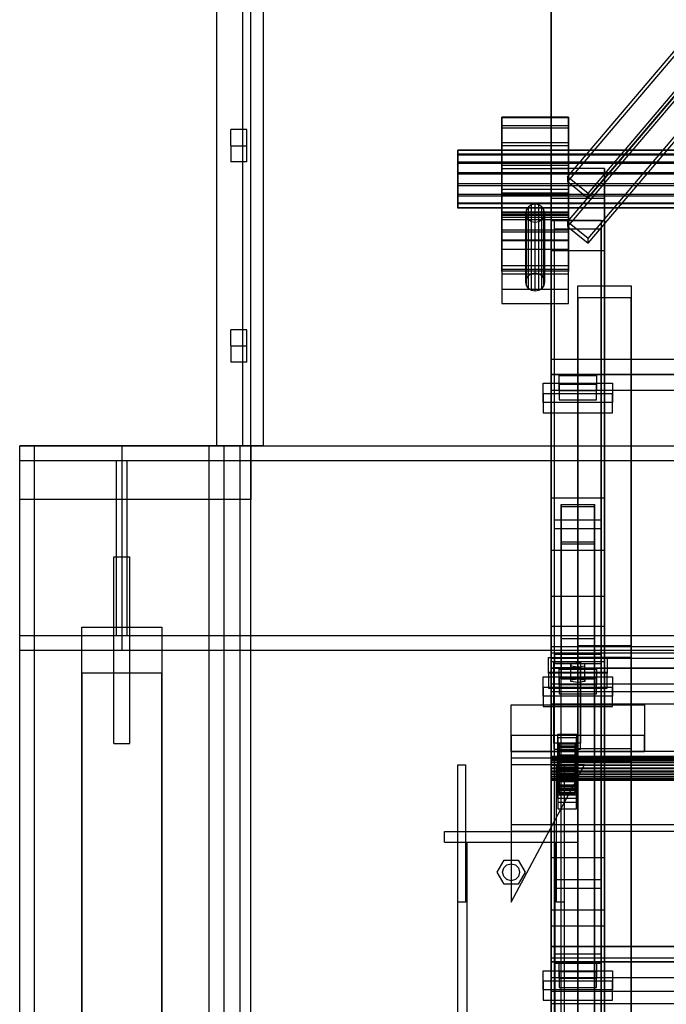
# Model space of a CAD drawing. Header units: millimetres. Extents: x -1970 to 59977, y -50268 to 6837.
# Drawn here: x -1898 to -1414, y -33118 to -32381 of the extents above; entities that cross this region are included whole.
import ezdxf

# ---------------------------------------------------------------- set-up
doc = ezdxf.new("R2010")
doc.units = ezdxf.units.MM
for name, color, linetype, lineweight in [('COTAS_O', 1, 'Continuous', 0), ('frontal_C03', 7, 'Continuous', 0), ('frontal_tolva', 7, 'Continuous', 0)]:
    doc.layers.add(name, color=color, linetype=linetype, lineweight=lineweight)
doc.dimstyles.new('R19_100', dxfattribs={"dimtxt": 250, "dimasz": 150, "dimexe": 150, "dimexo": 80, "dimgap": 100, "dimtad": 1, "dimtih": 1, "dimtoh": 1, "dimdsep": 46, "dimcen": 0.09, "dimadec": 0, "dimazin": 0, "dimtfac": 1, "dimtdec": 4, "dimtofl": 0, "dimtmove": 0, "dimatfit": 3, "dimfxl": 1, "dimtolj": 1, "dimtzin": 0, "dimarcsym": 0})

# ---------------------------------------------------------------- blocks, each defined once
blk = doc.blocks.new('*D38')
at = {"layer": 'COTAS_O', "color": 0, "lineweight": -2, "transparency": 16777216}
for p, q in [((-1645, -31700), (-875, -31700)), ((-1025, -34250), (-1025, -31850)), ((-1645, -34400), (-875, -34400))]:
    blk.add_line(p, q, dxfattribs=at)
at = {"layer": 'COTAS_O', "color": 0, "transparency": 16777216}
for points in [[(-1050, -31850), (-1000, -31850), (-1025, -31700)], [(-1050, -34250), (-1000, -34250), (-1025, -34400)]]:
    blk.add_solid(points, dxfattribs=at)
at = {"layer": 'Defpoints', "color": 0, "transparency": 16777216}
for p in [(-1725, -31700), (-1025, -31700), (-1725, -34400)]:
    blk.add_point(p, dxfattribs=at)

msp = doc.modelspace()

# ---------------------------------------------------------------- linework, layer by layer
at = {"layer": 'frontal_C03'}
for p, q in [((-1487.71, -32498.309), (-1297.71, -32274.184)), ((-1297.71, -32277.777), (-1487.71, -32501.902)), ((-1472.29, -32510.721), (-1282.29, -32286.596)), ((-1472.29, -32514.314), (-1282.29, -32290.189)), ((-1487.71, -32531.995), (-1297.71, -32307.87)), ((-1500, -34875.113), (-1500, -32314.944)), ((-1297.71, -32311.463), (-1487.71, -32535.588)), ((-1500, -32318.841), (-1500, -34879.011)), ((-1472.29, -32544.407), (-1282.29, -32320.282)), ((-1472.29, -32548.001), (-1282.29, -32323.876)), ((-1537, -32460.151), (-1537, -32453.648)), ((-1537, -32453.648), (-1537, -32454.201)), ((-1487, -32453.648), (-1537, -32453.648)), ((-1537, -32454.201), (-1537, -32461.726)), ((-1487, -32454.201), (-1537, -32454.201)), ((-1487, -32454.201), (-1487, -32453.648)), ((-1487, -32453.648), (-1487, -32460.151)), ((-1487, -32461.726), (-1487, -32454.201)), ((-1537, -32472.722), (-1537, -32460.151)), ((-1487, -32460.151), (-1537, -32460.151)), ((-1537, -32461.726), (-1537, -32475.078)), ((-1487, -32461.726), (-1537, -32461.726)), ((-1487, -32460.151), (-1487, -32472.722)), ((-1487, -32475.078), (-1487, -32461.726)), ((-1537, -32489.445), (-1537, -32472.722)), ((-1487, -32472.722), (-1537, -32472.722)), ((-1487, -32472.722), (-1487, -32489.445)), ((-1570, -32481.347), (-1570, -32478.303)), ((-1570, -32478.303), (-1570, -32478.562)), ((1570, -32478.303), (-1570, -32478.303)), ((-1570, -32478.562), (-1570, -32482.085)), ((1570, -32478.562), (-1570, -32478.562)), ((-1537, -32475.078), (-1537, -32492.225)), ((-1487, -32475.078), (-1537, -32475.078)), ((-1487, -32492.225), (-1487, -32475.078)), ((-1570, -32487.231), (-1570, -32481.347)), ((1570, -32481.347), (-1570, -32481.347)), ((-1570, -32482.085), (-1570, -32488.335)), ((1570, -32482.085), (-1570, -32482.085)), ((-1570, -32495.059), (-1570, -32487.231)), ((1570, -32487.231), (-1570, -32487.231)), ((-1570, -32488.335), (-1570, -32496.361)), ((1570, -32488.335), (-1570, -32488.335)), ((-1570, -32503.639), (-1570, -32495.059)), ((-1570, -32495.059), (1570, -32495.059)), ((-1537, -32507.775), (-1537, -32489.445)), ((-1537, -32489.445), (-1487, -32489.445)), ((-1537, -32492.225), (-1537, -32510.555)), ((-1487, -32492.225), (-1537, -32492.225)), ((-1460, -32492.159), (-1500, -32492.159)), ((-1500, -32492.159), (-1500, -32531.137)), ((-1500, -32514.617), (-1500, -32492.159)), ((-1487, -32489.445), (-1487, -32507.775)), ((-1487, -32510.555), (-1487, -32492.225)), ((-1460, -32531.137), (-1460, -32492.159)), ((-1460, -32492.159), (-1460, -32514.617)), ((-1570, -32496.361), (-1570, -32504.941)), ((1570, -32496.361), (-1570, -32496.361)), ((-1472.29, -32510.721), (-1487.71, -32498.309)), ((-1487.71, -32498.309), (-1487.71, -32501.902)), ((-1487.71, -32501.902), (-1472.29, -32514.314)), ((-1570, -32511.665), (-1570, -32503.639)), ((1570, -32503.639), (-1570, -32503.639)), ((-1570, -32504.941), (-1570, -32512.769)), ((1570, -32504.941), (-1570, -32504.941)), ((-1537, -32524.922), (-1537, -32507.775)), ((-1487, -32507.775), (-1537, -32507.775)), ((-1487, -32507.775), (-1487, -32524.922)), ((-1570, -32517.915), (-1570, -32511.665)), ((1570, -32511.665), (-1570, -32511.665)), ((-1570, -32512.769), (-1570, -32518.653)), ((1570, -32512.769), (-1570, -32512.769)), ((-1537, -32510.555), (-1537, -32527.278)), ((-1487, -32510.555), (-1537, -32510.555)), ((-1537, -32567.792), (-1537, -32511.648)), ((-1537, -32511.648), (-1487, -32511.648)), ((-1537, -32526.265), (-1537, -32511.648)), ((-1460, -32514.617), (-1500, -32514.617)), ((-1500, -32514.617), (-1500, -32553.595)), ((-1500, -32739.193), (-1500, -32514.617)), ((-1487, -32527.278), (-1487, -32510.555)), ((-1487, -32511.648), (-1487, -32567.792)), ((-1487, -32511.648), (-1487, -32526.265)), ((-1472.29, -32514.314), (-1472.29, -32510.721)), ((-1460, -32553.595), (-1460, -32514.617)), ((-1460, -32514.617), (-1460, -32739.193)), ((-1570, -32521.438), (-1570, -32517.915)), ((1570, -32517.915), (-1570, -32517.915)), ((-1570, -32518.653), (-1570, -32521.697)), ((1570, -32518.653), (-1570, -32518.653)), ((-1570, -32521.697), (-1570, -32521.438)), ((1570, -32521.438), (-1570, -32521.438)), ((1570, -32521.697), (-1570, -32521.697)), ((-1537, -32565.037), (-1537, -32524.613)), ((-1537, -32524.613), (-1487, -32524.613)), ((-1537, -32530.46), (-1537, -32524.613)), ((-1518.467, -32522.893), (-1519, -32525.504)), ((-1516.95, -32520.68), (-1518.467, -32522.893)), ((-1518.467, -32574.546), (-1518.467, -32522.893)), ((-1514.679, -32519.202), (-1516.95, -32520.68)), ((-1516.95, -32572.333), (-1516.95, -32520.68)), ((-1512, -32518.682), (-1514.679, -32519.202)), ((-1514.679, -32570.854), (-1514.679, -32519.202)), ((-1509.321, -32519.202), (-1512, -32518.682)), ((-1512, -32570.335), (-1512, -32518.682)), ((-1507.05, -32520.68), (-1509.321, -32519.202)), ((-1509.321, -32570.854), (-1509.321, -32519.202)), ((-1505.533, -32522.893), (-1507.05, -32520.68)), ((-1507.05, -32572.333), (-1507.05, -32520.68)), ((-1505, -32525.504), (-1505.533, -32522.893)), ((-1505.533, -32574.546), (-1505.533, -32522.893)), ((-1487, -32524.613), (-1487, -32565.037)), ((-1487, -32524.613), (-1487, -32530.46)), ((-1537, -32538.274), (-1537, -32524.922)), ((-1487, -32524.922), (-1537, -32524.922)), ((-1487, -32526.265), (-1537, -32526.265)), ((-1537, -32526.265), (-1537, -32582.409)), ((-1537, -32527.278), (-1537, -32539.849)), ((-1487, -32527.278), (-1537, -32527.278)), ((-1537, -32568.935), (-1537, -32528.511)), ((-1537, -32528.511), (-1487, -32528.511)), ((-1537, -32552.872), (-1537, -32528.511)), ((-1487, -32530.46), (-1537, -32530.46)), ((-1537, -32530.46), (-1537, -32570.884)), ((-1519, -32525.504), (-1518.467, -32528.114)), ((-1519, -32577.156), (-1519, -32525.504)), ((-1518.467, -32528.114), (-1516.95, -32530.327)), ((-1518.467, -32579.767), (-1518.467, -32528.114)), ((-1516.95, -32530.327), (-1514.679, -32531.806)), ((-1516.95, -32581.98), (-1516.95, -32530.327)), ((-1514.679, -32531.806), (-1512, -32532.325)), ((-1514.679, -32583.458), (-1514.679, -32531.806)), ((-1512, -32532.325), (-1509.321, -32531.806)), ((-1509.321, -32531.806), (-1507.05, -32530.327)), ((-1509.321, -32583.458), (-1509.321, -32531.806)), ((-1507.05, -32530.327), (-1505.533, -32528.114)), ((-1507.05, -32581.98), (-1507.05, -32530.327)), ((-1505.533, -32528.114), (-1505, -32525.504)), ((-1505.533, -32579.767), (-1505.533, -32528.114)), ((-1505, -32525.504), (-1505, -32577.156)), ((-1500, -32531.137), (-1460, -32531.137)), ((-1500, -32553.595), (-1500, -32531.137)), ((-1497.5, -32537.475), (-1497.5, -32530.737)), ((-1497.5, -32530.737), (-1462.5, -32530.737)), ((-1497.5, -32856.206), (-1497.5, -32530.737)), ((-1472.29, -32544.407), (-1487.71, -32531.995)), ((-1487.71, -32531.995), (-1487.71, -32535.588)), ((-1487, -32524.922), (-1487, -32538.274)), ((-1487, -32582.409), (-1487, -32526.265)), ((-1487, -32539.849), (-1487, -32527.278)), ((-1487, -32528.511), (-1487, -32568.935)), ((-1487, -32528.511), (-1487, -32552.872)), ((-1487, -32570.884), (-1487, -32530.46)), ((-1462.5, -32530.737), (-1462.5, -32537.475)), ((-1462.5, -32530.737), (-1462.5, -32856.206)), ((-1460, -32553.595), (-1460, -32531.137)), ((-1537, -32545.799), (-1537, -32538.274)), ((-1487, -32538.274), (-1537, -32538.274)), ((-1512, -32583.977), (-1512, -32532.325)), ((-1462.5, -32537.475), (-1497.5, -32537.475)), ((-1497.5, -32862.943), (-1497.5, -32537.475)), ((-1487.71, -32535.588), (-1472.29, -32548.001)), ((-1487, -32538.274), (-1487, -32545.799)), ((-1462.5, -32862.943), (-1462.5, -32537.475)), ((-1537, -32539.849), (-1537, -32546.352)), ((-1487, -32539.849), (-1537, -32539.849)), ((-1537, -32546.352), (-1537, -32545.799)), ((-1487, -32545.799), (-1537, -32545.799)), ((-1487, -32546.352), (-1537, -32546.352)), ((-1487, -32546.352), (-1487, -32539.849)), ((-1487, -32545.799), (-1487, -32546.352)), ((-1472.29, -32548.001), (-1472.29, -32544.407)), ((-1487, -32552.872), (-1537, -32552.872)), ((-1537, -32552.872), (-1537, -32593.296)), ((-1500, -32553.595), (-1460, -32553.595)), ((-1500, -32778.171), (-1500, -32553.595)), ((-1487, -32593.296), (-1487, -32552.872)), ((-1460, -32778.171), (-1460, -32553.595)), ((-1487, -32565.037), (-1537, -32565.037)), ((-1537, -32565.037), (-1537, -32570.884)), ((-1487, -32567.792), (-1537, -32567.792)), ((-1537, -32567.792), (-1537, -32582.409)), ((-1487, -32570.884), (-1487, -32565.037)), ((-1487, -32582.409), (-1487, -32567.792)), ((-1487, -32568.935), (-1537, -32568.935)), ((-1537, -32568.935), (-1537, -32593.296)), ((-1537, -32570.884), (-1487, -32570.884)), ((-1519, -32577.156), (-1518.467, -32574.546)), ((-1518.467, -32574.546), (-1516.95, -32572.333)), ((-1516.95, -32572.333), (-1514.679, -32570.854)), ((-1514.679, -32570.854), (-1512, -32570.335)), ((-1512, -32570.335), (-1509.321, -32570.854)), ((-1509.321, -32570.854), (-1507.05, -32572.333)), ((-1507.05, -32572.333), (-1505.533, -32574.546)), ((-1505.533, -32574.546), (-1505, -32577.156)), ((-1487, -32593.296), (-1487, -32568.935)), ((-1537, -32582.409), (-1487, -32582.409)), ((-1518.467, -32579.767), (-1519, -32577.156)), ((-1516.95, -32581.98), (-1518.467, -32579.767)), ((-1514.679, -32583.458), (-1516.95, -32581.98)), ((-1512, -32583.977), (-1514.679, -32583.458)), ((-1509.321, -32583.458), (-1512, -32583.977)), ((-1507.05, -32581.98), (-1509.321, -32583.458)), ((-1505.533, -32579.767), (-1507.05, -32581.98)), ((-1505, -32577.156), (-1505.533, -32579.767)), ((-1480, -32588.927), (-1480, -32579.944)), ((-1480, -32579.944), (-1440, -32579.944)), ((-1480, -32926.85), (-1480, -32579.944)), ((-1440, -32579.944), (-1440, -32588.927)), ((-1440, -32579.944), (-1440, -32926.85)), ((-1440, -32588.927), (-1480, -32588.927)), ((-1480, -32588.927), (-1480, -32935.833)), ((-1440, -32935.833), (-1440, -32588.927)), ((-1537, -32593.296), (-1487, -32593.296)), ((-1500, -32646.426), (-1500, -32635.017)), ((-1500, -32635.017), (1500, -32635.017)), ((-1500, -32646.711), (-1500, -32635.017)), ((1500, -32646.426), (-1500, -32646.426)), ((-1500, -32646.426), (-1500, -32658.119)), ((1500, -32646.711), (-1500, -32646.711)), ((-1500, -32646.711), (-1500, -32658.119)), ((-1494, -32653.835), (-1494, -32647.097)), ((-1494, -32647.097), (-1466, -32647.097)), ((-1494, -32658.791), (-1494, -32647.097)), ((-1466, -32647.097), (-1466, -32653.835)), ((-1466, -32647.097), (-1466, -32658.791)), ((-1506, -32667.397), (-1506, -32653.024)), ((-1506, -32653.024), (-1454, -32653.024)), ((-1506, -32660.82), (-1506, -32653.024)), ((-1466, -32653.835), (-1494, -32653.835)), ((-1494, -32653.835), (-1494, -32665.528)), ((-1466, -32665.528), (-1466, -32653.835)), ((-1454, -32653.024), (-1454, -32667.397)), ((-1454, -32653.024), (-1454, -32660.82)), ((-1454, -32660.82), (-1506, -32660.82)), ((-1506, -32660.82), (-1506, -32675.193)), ((-1500, -32658.119), (1500, -32658.119)), ((-1466, -32658.791), (-1494, -32658.791)), ((-1494, -32658.791), (-1494, -32665.528)), ((-1466, -32665.528), (-1466, -32658.791)), ((-1454, -32675.193), (-1454, -32660.82)), ((-1454, -32667.397), (-1506, -32667.397)), ((-1506, -32667.397), (-1506, -32675.193)), ((-1494, -32665.528), (-1466, -32665.528)), ((-1454, -32675.193), (-1454, -32667.397)), ((-1506, -32675.193), (-1454, -32675.193)), ((-1460, -32739.193), (-1500, -32739.193)), ((-1500, -32739.193), (-1500, -32778.171)), ((-1500, -33008.685), (-1500, -32739.193)), ((-1492.5, -32773.613), (-1492.5, -32743.751)), ((-1492.5, -32743.751), (-1467.5, -32743.751)), ((-1492.5, -32743.751), (-1492.5, -32844.643)), ((-1467.5, -32745.504), (-1492.5, -32745.504)), ((-1492.5, -32745.504), (-1492.5, -32771.861)), ((-1492.5, -33340.464), (-1492.5, -32745.504)), ((-1467.5, -32743.751), (-1467.5, -32773.613)), ((-1467.5, -32844.643), (-1467.5, -32743.751)), ((-1467.5, -32771.861), (-1467.5, -32745.504)), ((-1467.5, -32745.504), (-1467.5, -33340.464)), ((-1460, -32778.171), (-1460, -32739.193)), ((-1460, -32739.193), (-1460, -33008.685)), ((-1497.5, -32762.051), (-1497.5, -32755.314)), ((-1497.5, -32755.314), (-1462.5, -32755.314)), ((-1497.5, -33080.782), (-1497.5, -32755.314)), ((-1462.5, -32755.314), (-1462.5, -32762.051)), ((-1462.5, -32755.314), (-1462.5, -33080.782)), ((-1462.5, -32762.051), (-1497.5, -32762.051)), ((-1497.5, -33087.519), (-1497.5, -32762.051)), ((-1462.5, -33087.519), (-1462.5, -32762.051)), ((-1492.5, -32771.861), (-1467.5, -32771.861)), ((-1492.5, -33366.821), (-1492.5, -32771.861)), ((-1467.5, -32773.613), (-1492.5, -32773.613)), ((-1492.5, -32773.613), (-1492.5, -32874.506)), ((-1467.5, -33366.821), (-1467.5, -32771.861)), ((-1467.5, -32773.613), (-1467.5, -32874.506)), ((-1500, -32778.171), (-1460, -32778.171)), ((-1500, -33047.663), (-1500, -32778.171)), ((-1460, -33047.663), (-1460, -32778.171)), ((-1460, -32812.755), (-1500, -32812.755)), ((-1500, -32812.755), (-1500, -32861.478)), ((-1500, -32835.213), (-1500, -32812.755)), ((-1460, -32861.478), (-1460, -32812.755)), ((-1460, -32812.755), (-1460, -32835.213)), ((-1460, -32835.213), (-1500, -32835.213)), ((-1500, -32835.213), (-1500, -32883.936)), ((-1500, -33059.789), (-1500, -32835.213)), ((-1460, -32883.936), (-1460, -32835.213)), ((-1460, -32835.213), (-1460, -33059.789)), ((-1467.5, -32844.643), (-1492.5, -32844.643)), ((-1492.5, -32844.643), (-1492.5, -32874.506)), ((-1467.5, -32874.506), (-1467.5, -32844.643)), ((-1500, -32859.194), (-1500, -32850.211)), ((-1500, -32850.211), (1500, -32850.211)), ((-1500, -32884.317), (-1500, -32850.211)), ((-1500, -32866.511), (-1500, -32855.102)), ((-1500, -32855.102), (1500, -32855.102)), ((-1500, -32866.796), (-1500, -32855.102)), ((-1462.5, -32856.206), (-1497.5, -32856.206)), ((-1497.5, -32856.206), (-1497.5, -32862.943)), ((-1480, -32858.418), (-1480, -32849.435)), ((-1480, -32849.435), (-1440, -32849.435)), ((-1480, -33196.342), (-1480, -32849.435)), ((-1462.5, -32862.943), (-1462.5, -32856.206)), ((-1440, -32849.435), (-1440, -32858.418)), ((-1440, -32849.435), (-1440, -33196.342)), ((-1502, -32869.718), (-1502, -32858.49)), ((-1502, -32858.49), (-1458, -32858.49)), ((-1502, -32870.183), (-1502, -32858.49)), ((1500, -32859.194), (-1500, -32859.194)), ((-1500, -32859.194), (-1500, -32893.3)), ((-1500, -32861.478), (-1460, -32861.478)), ((-1500, -32883.936), (-1500, -32861.478)), ((-1498, -32866.35), (-1498, -32861.858)), ((-1498, -32861.858), (-1478, -32861.858)), ((-1498, -32922.664), (-1498, -32861.858)), ((-1497.5, -32862.943), (-1462.5, -32862.943)), ((-1480, -32862.757), (-1485.196, -32863.43)), ((-1485.196, -32863.43), (-1485.196, -32864.778)), ((-1485.196, -32875.124), (-1485.196, -32863.43)), ((-1440, -32858.418), (-1480, -32858.418)), ((-1480, -32858.418), (-1480, -33205.325)), ((-1474.804, -32863.43), (-1480, -32862.757)), ((-1480, -32874.45), (-1480, -32862.757)), ((-1478, -32861.858), (-1478, -32866.35)), ((-1478, -32861.858), (-1478, -32922.664)), ((-1474.804, -32864.778), (-1474.804, -32863.43)), ((-1474.804, -32875.124), (-1474.804, -32863.43)), ((-1460, -32883.936), (-1460, -32861.478)), ((-1458, -32858.49), (-1458, -32869.718)), ((-1458, -32858.49), (-1458, -32870.183)), ((-1440, -33205.325), (-1440, -32858.418)), ((-1458, -32869.718), (-1502, -32869.718)), ((-1502, -32869.718), (-1502, -32881.412)), ((-1458, -32870.183), (-1502, -32870.183)), ((-1502, -32870.183), (-1502, -32881.412)), ((1500, -32866.511), (-1500, -32866.511)), ((-1500, -32866.511), (-1500, -32878.204)), ((1500, -32866.796), (-1500, -32866.796)), ((-1500, -32866.796), (-1500, -32878.204)), ((-1478, -32866.35), (-1498, -32866.35)), ((-1498, -32866.35), (-1498, -32927.156)), ((-1494, -32873.919), (-1494, -32867.182)), ((-1494, -32867.182), (-1466, -32867.182)), ((-1494, -32878.876), (-1494, -32867.182)), ((-1485.196, -32864.778), (-1480, -32865.452)), ((-1485.196, -32876.471), (-1485.196, -32864.778)), ((-1480, -32865.452), (-1474.804, -32864.778)), ((-1480, -32865.452), (-1480, -32877.145)), ((-1478, -32927.156), (-1478, -32866.35)), ((-1474.804, -32876.471), (-1474.804, -32864.778)), ((-1466, -32867.182), (-1466, -32873.919)), ((-1466, -32867.182), (-1466, -32878.876)), ((-1458, -32881.412), (-1458, -32869.718)), ((-1458, -32881.412), (-1458, -32870.183)), ((-1506, -32887.482), (-1506, -32873.109)), ((-1506, -32873.109), (-1454, -32873.109)), ((-1506, -32880.905), (-1506, -32873.109)), ((-1500, -32878.204), (1500, -32878.204)), ((-1466, -32873.919), (-1494, -32873.919)), ((-1494, -32873.919), (-1494, -32885.613)), ((-1492.5, -32874.506), (-1467.5, -32874.506)), ((-1485.196, -32875.124), (-1480, -32874.45)), ((-1485.196, -32876.471), (-1485.196, -32875.124)), ((-1480, -32877.145), (-1485.196, -32876.471)), ((-1480, -32874.45), (-1474.804, -32875.124)), ((-1474.804, -32876.471), (-1480, -32877.145)), ((-1474.804, -32875.124), (-1474.804, -32876.471)), ((-1466, -32885.613), (-1466, -32873.919)), ((-1454, -32873.109), (-1454, -32887.482)), ((-1454, -32873.109), (-1454, -32880.905)), ((-1454, -32880.905), (-1506, -32880.905)), ((-1506, -32880.905), (-1506, -32895.278)), ((-1502, -32881.412), (-1458, -32881.412)), ((-1500, -32883.936), (-1460, -32883.936)), ((-1500, -33108.512), (-1500, -32883.936)), ((1500, -32884.317), (-1500, -32884.317)), ((-1500, -32884.317), (-1500, -32893.3)), ((-1466, -32878.876), (-1494, -32878.876)), ((-1494, -32878.876), (-1494, -32885.613)), ((-1494, -32885.613), (-1466, -32885.613)), ((-1466, -32885.613), (-1466, -32878.876)), ((-1460, -33108.512), (-1460, -32883.936)), ((-1454, -32895.278), (-1454, -32880.905)), ((-1454, -32887.482), (-1506, -32887.482)), ((-1506, -32887.482), (-1506, -32895.278)), ((-1500, -32893.3), (1500, -32893.3)), ((-1454, -32895.278), (-1454, -32887.482)), ((-1530, -32916.942), (-1530, -32893.896)), ((-1530, -32893.896), (-1430, -32893.896)), ((-1530, -32928.942), (-1530, -32893.896)), ((-1506, -32895.278), (-1454, -32895.278)), ((-1430, -32893.896), (-1430, -32916.942)), ((-1430, -32893.896), (-1430, -32928.942)), ((-1430, -32916.942), (-1530, -32916.942)), ((-1530, -32916.942), (-1530, -32928.942)), ((-1478, -32922.664), (-1498, -32922.664)), ((-1498, -32922.664), (-1498, -32927.156)), ((-1495, -32918.767), (-1495, -32916.072)), ((-1495, -32916.072), (-1481, -32916.072)), ((-1495, -32956.999), (-1495, -32916.072)), ((-1481, -32918.767), (-1495, -32918.767)), ((-1495, -32918.767), (-1495, -32959.694)), ((-1494, -32932.482), (-1494, -32922.488)), ((-1494, -32922.488), (-1494, -32923.308)), ((-1494, -32922.488), (-1482, -32922.488)), ((-1494, -32922.961), (-1494, -32922.488)), ((-1494, -32932.706), (-1494, -32922.961)), ((-1494, -32922.961), (-1482, -32922.961)), ((-1494, -32924.696), (-1494, -32922.961)), ((-1482, -32923.308), (-1482, -32922.488)), ((-1482, -32922.488), (-1482, -32932.482)), ((-1482, -32922.488), (-1482, -32922.961)), ((-1482, -32922.961), (-1482, -32932.706)), ((-1482, -32922.961), (-1482, -32924.696)), ((-1481, -32916.072), (-1481, -32918.767)), ((-1481, -32916.072), (-1481, -32956.999)), ((-1481, -32959.694), (-1481, -32918.767)), ((-1478, -32927.156), (-1478, -32922.664)), ((-1430, -32928.942), (-1430, -32916.942)), ((-1530, -32928.942), (-1530, -32933.942)), ((1530, -32928.942), (-1530, -32928.942)), ((-1530, -32928.942), (-1430, -32928.942)), ((-1498, -32927.156), (-1478, -32927.156)), ((-1495, -32925.953), (-1495, -32923.258)), ((-1495, -32923.258), (-1481, -32923.258)), ((-1495, -32964.185), (-1495, -32923.258)), ((-1481, -32925.953), (-1495, -32925.953)), ((-1495, -32925.953), (-1495, -32966.88)), ((-1494, -32932.87), (-1494, -32923.308)), ((-1494, -32923.308), (-1494, -32925.367)), ((-1494, -32923.308), (-1482, -32923.308)), ((-1494, -32933.528), (-1494, -32924.696)), ((-1494, -32924.696), (-1482, -32924.696)), ((-1494, -32927.575), (-1494, -32924.696)), ((-1494, -32933.845), (-1494, -32925.367)), ((-1494, -32925.367), (-1494, -32928.523)), ((-1494, -32925.367), (-1482, -32925.367)), ((-1494, -32934.891), (-1494, -32927.575)), ((-1494, -32927.575), (-1482, -32927.575)), ((-1494, -32931.401), (-1494, -32927.575)), ((-1494, -32935.34), (-1494, -32928.523)), ((-1494, -32928.523), (-1494, -32932.562)), ((-1494, -32928.523), (-1482, -32928.523)), ((-1482, -32925.367), (-1482, -32923.308)), ((-1482, -32923.308), (-1482, -32932.87)), ((-1482, -32924.696), (-1482, -32933.528)), ((-1482, -32924.696), (-1482, -32927.575)), ((-1482, -32928.523), (-1482, -32925.367)), ((-1482, -32925.367), (-1482, -32933.845)), ((-1482, -32927.575), (-1482, -32934.891)), ((-1482, -32927.575), (-1482, -32931.401)), ((-1482, -32932.562), (-1482, -32928.523)), ((-1482, -32928.523), (-1482, -32935.34)), ((-1481, -32923.258), (-1481, -32925.953)), ((-1481, -32923.258), (-1481, -32964.185)), ((-1481, -32966.88), (-1481, -32925.953)), ((-1440, -32926.85), (-1480, -32926.85)), ((-1480, -32926.85), (-1480, -32935.833)), ((-1440, -32935.833), (-1440, -32926.85)), ((1530, -32933.942), (-1530, -32933.942)), ((-1530, -32933.942), (-1530, -32983.942)), ((-1500, -32932.706), (-1500, -32932.482)), ((-1500, -32932.482), (-1500, -32932.87)), ((-1500, -32932.482), (1500, -32932.482)), ((-1500, -32933.528), (-1500, -32932.706)), ((-1500, -32932.706), (1500, -32932.706)), ((-1500, -32932.87), (-1500, -32933.845)), ((-1500, -32932.87), (1500, -32932.87)), ((-1500, -32934.891), (-1500, -32933.528)), ((-1500, -32933.528), (1500, -32933.528)), ((-1500, -32933.845), (-1500, -32935.34)), ((-1500, -32933.845), (1500, -32933.845)), ((-1500, -32936.704), (-1500, -32934.891)), ((-1500, -32934.891), (1500, -32934.891)), ((-1500, -32935.34), (-1500, -32937.254)), ((-1500, -32935.34), (1500, -32935.34)), ((-1500, -32938.841), (-1500, -32936.704)), ((-1500, -32936.704), (1500, -32936.704)), ((-1500, -32937.254), (-1500, -32939.455)), ((-1500, -32937.254), (1500, -32937.254)), ((-1494, -32936.704), (-1494, -32931.401)), ((-1494, -32931.401), (-1482, -32931.401)), ((-1494, -32935.914), (-1494, -32931.401)), ((-1494, -32932.87), (-1494, -32932.482)), ((-1482, -32932.482), (-1494, -32932.482)), ((-1494, -32932.482), (-1494, -32932.706)), ((-1494, -32937.254), (-1494, -32932.562)), ((-1494, -32932.562), (-1494, -32937.209)), ((-1494, -32932.562), (-1482, -32932.562)), ((-1482, -32932.706), (-1494, -32932.706)), ((-1494, -32932.706), (-1494, -32933.528)), ((-1494, -32933.845), (-1494, -32932.87)), ((-1482, -32932.87), (-1494, -32932.87)), ((-1482, -32933.528), (-1494, -32933.528)), ((-1494, -32933.528), (-1494, -32934.891)), ((-1494, -32935.34), (-1494, -32933.845)), ((-1482, -32933.845), (-1494, -32933.845)), ((-1482, -32934.891), (-1494, -32934.891)), ((-1494, -32934.891), (-1494, -32936.704)), ((-1494, -32937.254), (-1494, -32935.34)), ((-1482, -32935.34), (-1494, -32935.34)), ((-1494, -32938.841), (-1494, -32935.914)), ((-1494, -32935.914), (-1482, -32935.914)), ((-1494, -32940.806), (-1494, -32935.914)), ((-1482, -32936.704), (-1494, -32936.704)), ((-1494, -32936.704), (-1494, -32938.841)), ((-1494, -32937.209), (-1494, -32939.455)), ((-1482, -32937.209), (-1494, -32937.209)), ((-1494, -32937.209), (-1494, -32942.146)), ((-1494, -32939.455), (-1494, -32937.254)), ((-1482, -32937.254), (-1494, -32937.254)), ((-1482, -32931.401), (-1482, -32936.704)), ((-1482, -32931.401), (-1482, -32935.914)), ((-1482, -32932.482), (-1482, -32932.87)), ((-1482, -32932.706), (-1482, -32932.482)), ((-1482, -32937.209), (-1482, -32932.562)), ((-1482, -32932.562), (-1482, -32937.254)), ((-1482, -32933.528), (-1482, -32932.706)), ((-1482, -32932.87), (-1482, -32933.845)), ((-1482, -32934.891), (-1482, -32933.528)), ((-1482, -32933.845), (-1482, -32935.34)), ((-1482, -32936.704), (-1482, -32934.891)), ((-1482, -32935.34), (-1482, -32937.254)), ((-1482, -32935.914), (-1482, -32938.841)), ((-1482, -32935.914), (-1482, -32940.806)), ((-1482, -32938.841), (-1482, -32936.704)), ((-1482, -32939.455), (-1482, -32937.209)), ((-1482, -32942.146), (-1482, -32937.209)), ((-1482, -32937.254), (-1482, -32939.455)), ((-1480, -32935.833), (-1440, -32935.833)), ((-1570, -33041.942), (-1570, -32938.942)), ((-1570, -32938.942), (-1564, -32938.942)), ((-1564, -33041.942), (-1564, -32938.942)), ((-1530, -33041.942), (-1475, -32938.942)), ((-1475, -32938.942), (-1530, -32938.942)), ((-1530, -32938.942), (-1530, -33041.942)), ((-1500, -32941.158), (-1500, -32938.841)), ((-1500, -32938.841), (1500, -32938.841)), ((-1500, -32939.455), (-1500, -32941.793)), ((1500, -32939.455), (-1500, -32939.455)), ((-1500, -32943.497), (-1500, -32941.158)), ((-1500, -32941.158), (1500, -32941.158)), ((-1500, -32941.793), (-1500, -32944.111)), ((-1500, -32941.793), (1500, -32941.793)), ((-1500, -32945.698), (-1500, -32943.497)), ((-1500, -32943.497), (1500, -32943.497)), ((-1500, -32944.111), (-1500, -32946.248)), ((-1500, -32944.111), (1500, -32944.111)), ((-1496, -33041.942), (-1496, -32938.942)), ((-1496, -32938.942), (-1490, -32938.942)), ((-1482, -32938.841), (-1494, -32938.841)), ((-1494, -32938.841), (-1494, -32941.158)), ((-1494, -32939.455), (-1482, -32939.455)), ((-1494, -32941.793), (-1494, -32939.455)), ((-1494, -32941.158), (-1494, -32940.806)), ((-1494, -32940.806), (-1482, -32940.806)), ((-1494, -32945.743), (-1494, -32940.806)), ((-1482, -32941.158), (-1494, -32941.158)), ((-1494, -32941.158), (-1494, -32943.497)), ((-1494, -32944.111), (-1494, -32941.793)), ((-1494, -32941.793), (-1494, -32942.146)), ((-1482, -32941.793), (-1494, -32941.793)), ((-1494, -32942.146), (-1494, -32947.038)), ((-1494, -32942.146), (-1482, -32942.146)), ((-1494, -32943.497), (-1494, -32945.743)), ((-1482, -32943.497), (-1494, -32943.497)), ((-1494, -32943.497), (-1494, -32945.698)), ((-1494, -32946.248), (-1494, -32944.111)), ((-1494, -32944.111), (-1494, -32947.038)), ((-1482, -32944.111), (-1494, -32944.111)), ((-1490, -33041.942), (-1490, -32938.942)), ((-1482, -32941.158), (-1482, -32938.841)), ((-1482, -32939.455), (-1482, -32941.793)), ((-1482, -32940.806), (-1482, -32941.158)), ((-1482, -32940.806), (-1482, -32945.743)), ((-1482, -32943.497), (-1482, -32941.158)), ((-1482, -32942.146), (-1482, -32941.793)), ((-1482, -32941.793), (-1482, -32944.111)), ((-1482, -32947.038), (-1482, -32942.146)), ((-1482, -32945.743), (-1482, -32943.497)), ((-1482, -32945.698), (-1482, -32943.497)), ((-1482, -32947.038), (-1482, -32944.111)), ((-1482, -32944.111), (-1482, -32946.248)), ((-1500, -32947.611), (-1500, -32945.698)), ((-1500, -32945.698), (1500, -32945.698)), ((-1500, -32946.248), (-1500, -32948.06)), ((-1500, -32946.248), (1500, -32946.248)), ((-1500, -32949.107), (-1500, -32947.611)), ((-1500, -32947.611), (1500, -32947.611)), ((-1500, -32948.06), (-1500, -32949.424)), ((-1500, -32948.06), (1500, -32948.06)), ((-1500, -32950.082), (-1500, -32949.107)), ((-1500, -32949.107), (1500, -32949.107)), ((-1500, -32949.424), (-1500, -32950.246)), ((-1500, -32949.424), (1500, -32949.424)), ((-1500, -32950.47), (-1500, -32950.082)), ((-1500, -32950.082), (1500, -32950.082)), ((-1500, -32950.246), (-1500, -32950.47)), ((-1500, -32950.246), (1500, -32950.246)), ((-1500, -32950.47), (1500, -32950.47)), ((-1494, -32945.698), (-1494, -32950.389)), ((-1482, -32945.698), (-1494, -32945.698)), ((-1494, -32945.698), (-1494, -32947.611)), ((-1494, -32945.743), (-1482, -32945.743)), ((-1494, -32950.389), (-1494, -32945.743)), ((-1494, -32948.06), (-1494, -32946.248)), ((-1494, -32946.248), (-1494, -32951.551)), ((-1482, -32946.248), (-1494, -32946.248)), ((-1494, -32947.038), (-1494, -32951.551)), ((-1494, -32947.038), (-1482, -32947.038)), ((-1494, -32947.611), (-1494, -32954.429)), ((-1482, -32947.611), (-1494, -32947.611)), ((-1494, -32947.611), (-1494, -32949.107)), ((-1494, -32949.424), (-1494, -32948.06)), ((-1494, -32948.06), (-1494, -32955.377)), ((-1482, -32948.06), (-1494, -32948.06)), ((-1494, -32949.107), (-1494, -32957.585)), ((-1482, -32949.107), (-1494, -32949.107)), ((-1494, -32949.107), (-1494, -32950.082)), ((-1494, -32950.246), (-1494, -32949.424)), ((-1494, -32949.424), (-1494, -32958.255)), ((-1482, -32949.424), (-1494, -32949.424)), ((-1494, -32950.082), (-1494, -32959.644)), ((-1482, -32950.082), (-1494, -32950.082)), ((-1494, -32950.082), (-1494, -32950.47)), ((-1494, -32950.47), (-1494, -32950.246)), ((-1494, -32950.246), (-1494, -32959.991)), ((-1482, -32950.246), (-1494, -32950.246)), ((-1494, -32950.389), (-1482, -32950.389)), ((-1494, -32954.429), (-1494, -32950.389)), ((-1494, -32950.47), (-1494, -32960.464)), ((-1482, -32950.47), (-1494, -32950.47)), ((-1494, -32951.551), (-1494, -32955.377)), ((-1494, -32951.551), (-1482, -32951.551)), ((-1482, -32950.389), (-1482, -32945.698)), ((-1482, -32947.611), (-1482, -32945.698)), ((-1482, -32945.743), (-1482, -32950.389)), ((-1482, -32951.551), (-1482, -32946.248)), ((-1482, -32946.248), (-1482, -32948.06)), ((-1482, -32951.551), (-1482, -32947.038)), ((-1482, -32954.429), (-1482, -32947.611)), ((-1482, -32949.107), (-1482, -32947.611)), ((-1482, -32955.377), (-1482, -32948.06)), ((-1482, -32948.06), (-1482, -32949.424)), ((-1482, -32957.585), (-1482, -32949.107)), ((-1482, -32950.082), (-1482, -32949.107)), ((-1482, -32958.255), (-1482, -32949.424)), ((-1482, -32949.424), (-1482, -32950.246)), ((-1482, -32959.644), (-1482, -32950.082)), ((-1482, -32950.47), (-1482, -32950.082)), ((-1482, -32959.991), (-1482, -32950.246)), ((-1482, -32950.246), (-1482, -32950.47)), ((-1482, -32950.389), (-1482, -32954.429)), ((-1482, -32960.464), (-1482, -32950.47)), ((-1482, -32955.377), (-1482, -32951.551)), ((-1495, -32964.181), (-1495, -32953.851)), ((-1495, -32953.851), (-1481, -32953.851)), ((-1495, -32961.647), (-1495, -32953.851)), ((-1481, -32956.999), (-1495, -32956.999)), ((-1495, -32956.999), (-1495, -32959.694)), ((-1495, -32959.694), (-1481, -32959.694)), ((-1494, -32954.429), (-1482, -32954.429)), ((-1494, -32957.585), (-1494, -32954.429)), ((-1494, -32955.377), (-1494, -32958.255)), ((-1494, -32955.377), (-1482, -32955.377)), ((-1494, -32957.585), (-1482, -32957.585)), ((-1494, -32959.644), (-1494, -32957.585)), ((-1494, -32958.255), (-1494, -32959.991)), ((-1494, -32958.255), (-1482, -32958.255)), ((-1494, -32959.644), (-1482, -32959.644)), ((-1494, -32960.464), (-1494, -32959.644)), ((-1482, -32954.429), (-1482, -32957.585)), ((-1482, -32958.255), (-1482, -32955.377)), ((-1482, -32957.585), (-1482, -32959.644)), ((-1482, -32959.991), (-1482, -32958.255)), ((-1482, -32959.644), (-1482, -32960.464)), ((-1481, -32953.851), (-1481, -32964.181)), ((-1481, -32953.851), (-1481, -32961.647)), ((-1481, -32959.694), (-1481, -32956.999)), ((-1481, -32961.647), (-1495, -32961.647)), ((-1495, -32961.647), (-1495, -32971.977)), ((-1481, -32964.181), (-1495, -32964.181)), ((-1495, -32964.181), (-1495, -32971.977)), ((-1481, -32964.185), (-1495, -32964.185)), ((-1495, -32964.185), (-1495, -32966.88)), ((-1495, -32966.88), (-1481, -32966.88)), ((-1494, -32959.991), (-1494, -32960.464)), ((-1494, -32959.991), (-1482, -32959.991)), ((-1494, -32960.464), (-1482, -32960.464)), ((-1482, -32960.464), (-1482, -32959.991)), ((-1481, -32971.977), (-1481, -32961.647)), ((-1481, -32971.977), (-1481, -32964.181)), ((-1481, -32966.88), (-1481, -32964.185)), ((-1495, -32971.977), (-1481, -32971.977)), ((-1580, -32988.942), (-1480, -32988.942)), ((-1580, -32996.942), (-1580, -32988.942)), ((-1530, -32983.942), (-1530, -32988.942)), ((1530, -32983.942), (-1530, -32983.942)), ((1530, -32988.942), (-1530, -32988.942)), ((-1480, -32996.942), (-1480, -32988.942)), ((-1580, -32996.942), (-1480, -32996.942)), ((-1570, -32996.942), (-1563, -32996.942)), ((-1570, -35975), (-1570, -32996.942)), ((-1563, -35975), (-1563, -32996.942)), ((-1563, -32996.942), (-1497, -32996.942)), ((-1497, -32996.942), (-1490, -32996.942)), ((-1497, -35975), (-1497, -32996.942)), ((-1490, -35975), (-1490, -32996.942)), ((-1540.4, -33019.442), (-1535.2, -33010.436)), ((-1535.2, -33010.436), (-1524.8, -33010.436)), ((-1524.8, -33010.436), (-1519.6, -33019.442)), ((-1460, -33008.685), (-1500, -33008.685)), ((-1500, -33008.685), (-1500, -33047.663)), ((-1500, -33278.176), (-1500, -33008.685)), ((-1460, -33047.663), (-1460, -33008.685)), ((-1460, -33008.685), (-1460, -33278.176)), ((-1536.4, -33019.442), (-1535.543, -33016.242)), ((-1535.543, -33016.242), (-1533.2, -33013.9)), ((-1533.2, -33013.9), (-1530, -33013.042)), ((-1530, -33013.042), (-1526.8, -33013.9)), ((-1526.8, -33013.9), (-1524.457, -33016.242)), ((-1524.457, -33016.242), (-1523.6, -33019.442)), ((-1535.2, -33028.449), (-1540.4, -33019.442)), ((-1535.543, -33022.642), (-1536.4, -33019.442)), ((-1533.2, -33024.985), (-1535.543, -33022.642)), ((-1530, -33025.842), (-1533.2, -33024.985)), ((-1526.8, -33024.985), (-1530, -33025.842)), ((-1524.457, -33022.642), (-1526.8, -33024.985)), ((-1519.6, -33019.442), (-1524.8, -33028.449)), ((-1523.6, -33019.442), (-1524.457, -33022.642)), ((-1497.5, -33031.542), (-1497.5, -33024.805)), ((-1497.5, -33024.805), (-1462.5, -33024.805)), ((-1497.5, -33350.274), (-1497.5, -33024.805)), ((-1462.5, -33024.805), (-1462.5, -33031.542)), ((-1462.5, -33024.805), (-1462.5, -33350.274)), ((-1524.8, -33028.449), (-1535.2, -33028.449)), ((-1462.5, -33031.542), (-1497.5, -33031.542)), ((-1497.5, -33357.011), (-1497.5, -33031.542)), ((-1462.5, -33357.011), (-1462.5, -33031.542)), ((-1564, -33041.942), (-1570, -33041.942)), ((-1500, -33047.663), (-1460, -33047.663)), ((-1500, -33317.154), (-1500, -33047.663)), ((-1490, -33041.942), (-1496, -33041.942)), ((-1460, -33317.154), (-1460, -33047.663)), ((-1460, -33059.789), (-1500, -33059.789)), ((-1500, -33059.789), (-1500, -33108.512)), ((-1500, -33329.281), (-1500, -33059.789)), ((-1460, -33108.512), (-1460, -33059.789)), ((-1460, -33059.789), (-1460, -33329.281)), ((-1500, -33083.77), (-1500, -33074.787)), ((-1500, -33074.787), (1500, -33074.787)), ((-1500, -33108.893), (-1500, -33074.787)), ((-1500, -33086.595), (-1500, -33075.187)), ((-1500, -33075.187), (1500, -33075.187)), ((-1500, -33086.88), (-1500, -33075.187)), ((1500, -33083.77), (-1500, -33083.77)), ((-1500, -33083.77), (-1500, -33117.876)), ((-1462.5, -33080.782), (-1497.5, -33080.782)), ((-1497.5, -33080.782), (-1497.5, -33087.519)), ((-1462.5, -33087.519), (-1462.5, -33080.782)), ((1500, -33086.595), (-1500, -33086.595)), ((-1500, -33086.595), (-1500, -33098.289)), ((1500, -33086.88), (-1500, -33086.88)), ((-1500, -33086.88), (-1500, -33098.289)), ((-1497.5, -33087.519), (-1462.5, -33087.519)), ((-1494, -33094.004), (-1494, -33087.267)), ((-1494, -33087.267), (-1466, -33087.267)), ((-1494, -33098.96), (-1494, -33087.267)), ((-1466, -33087.267), (-1466, -33094.004)), ((-1466, -33087.267), (-1466, -33098.96)), ((-1506, -33107.567), (-1506, -33093.194)), ((-1506, -33093.194), (-1454, -33093.194)), ((-1506, -33100.989), (-1506, -33093.194)), ((-1500, -33098.289), (1500, -33098.289)), ((-1466, -33094.004), (-1494, -33094.004)), ((-1494, -33094.004), (-1494, -33105.698)), ((-1466, -33098.96), (-1494, -33098.96)), ((-1494, -33098.96), (-1494, -33105.698)), ((-1466, -33105.698), (-1466, -33094.004)), ((-1466, -33105.698), (-1466, -33098.96)), ((-1454, -33093.194), (-1454, -33107.567)), ((-1454, -33093.194), (-1454, -33100.989)), ((-1454, -33100.989), (-1506, -33100.989)), ((-1506, -33100.989), (-1506, -33115.362)), ((-1494, -33105.698), (-1466, -33105.698)), ((-1454, -33115.362), (-1454, -33100.989)), ((-1454, -33107.567), (-1506, -33107.567)), ((-1506, -33107.567), (-1506, -33115.362)), ((-1500, -33108.512), (-1460, -33108.512)), ((-1500, -33378.004), (-1500, -33108.512)), ((1500, -33108.893), (-1500, -33108.893)), ((-1500, -33108.893), (-1500, -33117.876)), ((-1460, -33378.004), (-1460, -33108.512)), ((-1454, -33115.362), (-1454, -33107.567)), ((-1506, -33115.362), (-1454, -33115.362)), ((-1500, -33117.876), (1500, -33117.876))]:
    msp.add_line(p, q, dxfattribs=at)
at = {"layer": 'frontal_tolva'}
for p, q in [((-1731, -32700), (-1731, -31700)), ((-1725, -32700), (-1725, -31700)), ((-1750.5, -32700), (-1750.5, -31730)), ((-1715.5, -32700), (-1715.5, -31730)), ((-1740, -32475), (-1740, -32462.876)), ((-1728, -32462.876), (-1740, -32462.876)), ((-1728, -32475), (-1728, -32462.876)), ((-1740, -32475), (-1740, -32487.124)), ((-1740, -32475), (-1728, -32475)), ((-1728, -32487.124), (-1728, -32475)), ((-1728, -32487.124), (-1740, -32487.124)), ((-1740, -32625), (-1740, -32612.876)), ((-1728, -32612.876), (-1740, -32612.876)), ((-1728, -32625), (-1728, -32612.876)), ((-1740, -32625), (-1740, -32637.124)), ((-1740, -32625), (-1728, -32625)), ((-1728, -32637.124), (-1728, -32625)), ((-1728, -32637.124), (-1740, -32637.124)), ((-1898, -35980), (-1898, -32700)), ((-1898, -32700), (-1887, -32700)), ((-1898, -32700), (-1745, -32700)), ((-1898, -32711), (-1898, -32700)), ((-1725, -32700), (-1898, -32700)), ((-1898, -32740), (-1898, -32700)), ((-1887, -35980), (-1887, -32700)), ((-1887, -32700), (-1756, -32700)), ((-1821.5, -32700), (1821.5, -32700)), ((-1821.5, -32700), (-1821.5, -32711)), ((-1756, -35980), (-1756, -32700)), ((-1756, -32700), (-1745, -32700)), ((-1715.5, -32700), (-1750.5, -32700)), ((-1745, -35980), (-1745, -32700)), ((-1745, -32711), (-1745, -32700)), ((-1733, -33600), (-1733, -32700)), ((-1725, -32700), (-1733, -32700)), ((-1725, -32700), (-1731, -32700)), ((-1725, -32700), (1725, -32700)), ((-1725, -33600), (-1725, -32700)), ((-1725, -32700), (-1725, -32740)), ((-1898, -32711), (-1745, -32711)), ((-1825.5, -32711), (-1817.5, -32711)), ((-1825.5, -32842), (-1825.5, -32711)), ((-1821.5, -32711), (1821.5, -32711)), ((-1821.5, -32711), (-1821.5, -32842)), ((-1817.5, -32842), (-1817.5, -32711)), ((-1725, -32740), (-1898, -32740)), ((-1827.5, -32783), (-1815.5, -32783)), ((-1827.5, -32923), (-1827.5, -32783)), ((-1815.5, -32923), (-1815.5, -32783)), ((-1851.5, -34332.806), (-1851.5, -32835.806)), ((-1851.5, -32835.806), (-1791.5, -32835.806)), ((-1851.5, -32870.194), (-1851.5, -32835.806)), ((-1791.5, -32835.806), (-1791.5, -34332.806)), ((-1791.5, -32835.806), (-1791.5, -32870.194)), ((-1898, -32842), (-1745, -32842)), ((-1898, -32853), (-1898, -32842)), ((-1825.5, -32842), (-1817.5, -32842)), ((-1821.5, -32842), (1821.5, -32842)), ((-1821.5, -32842), (-1821.5, -32853)), ((-1745, -32853), (-1745, -32842)), ((-1898, -32853), (-1745, -32853)), ((-1821.5, -32853), (1821.5, -32853)), ((-1791.5, -32870.194), (-1851.5, -32870.194)), ((-1851.5, -32870.194), (-1851.5, -34367.194)), ((-1791.5, -34367.194), (-1791.5, -32870.194)), ((-1827.5, -32923), (-1815.5, -32923))]:
    msp.add_line(p, q, dxfattribs=at)

# ---------------------------------------------------------------- dimensions: what is measured, and where the dimension line sits
at = {"layer": 'COTAS_O'}
dim = msp.add_aligned_dim(p1=(-1725, -34400), p2=(-1725, -31700), distance=-700, text='<> O', dimstyle='R19_100', dxfattribs=at)
dim.commit()
dim.dimension.update_dxf_attribs({"geometry": '*D38', "text_midpoint": (-1025, -33050)})

doc.saveas('drawing.dxf')
